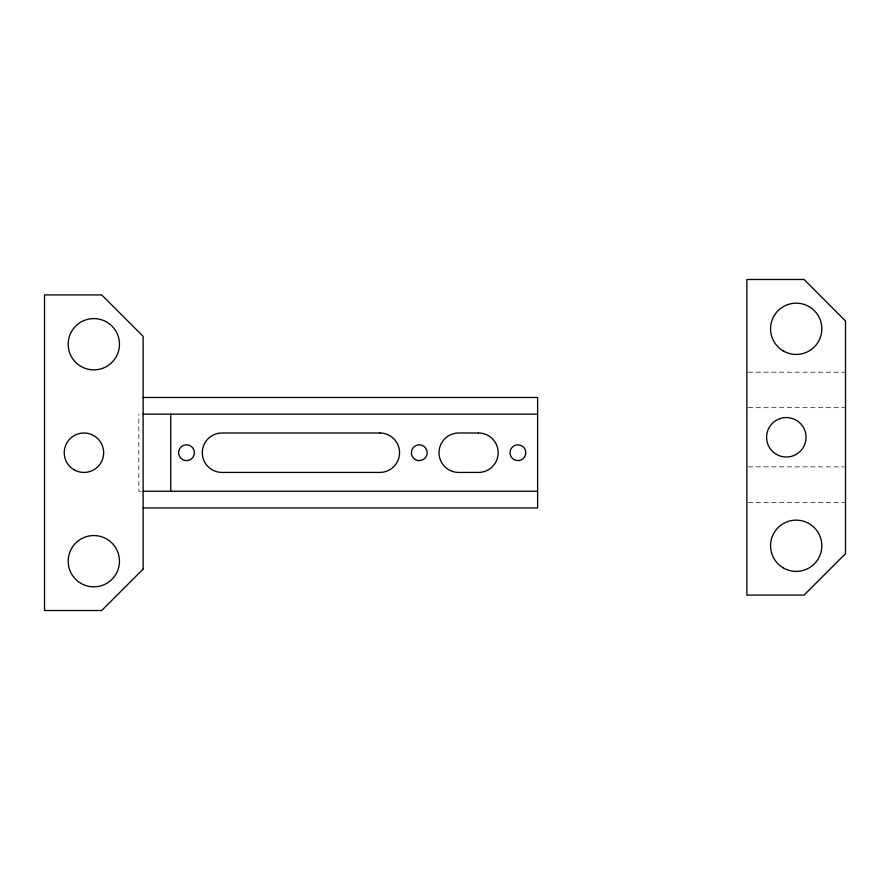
<?xml version="1.0" encoding="UTF-8"?>
<svg xmlns="http://www.w3.org/2000/svg" width="890" height="890" viewBox="0 0 890 890"><rect width="100%" height="100%" fill="white"/><g stroke="black" fill="none" stroke-linecap="round" stroke-linejoin="round"><path stroke-width="0.67" stroke-dasharray="4.45 3.34" d="M748.268 372.198L845.5 372.198M748.268 407.698L845.5 407.698M748.268 466.872L844.109 466.872M140.987 491.247L138.851 491.247L138.851 414.173M748.268 502.383L845.5 502.383"/><path stroke-width="1.33" d="M143.123 397.485L537.627 397.485L537.627 507.945L143.123 507.945M143.123 414.173L537.627 414.173M143.123 491.247L537.627 491.247M170.735 414.173L170.735 491.247M143.123 569.088L101.705 610.518L44.5 610.518L44.5 294.913L101.705 294.913L143.123 336.331L143.123 569.088M845.5 553.669L804.082 595.087L746.877 595.087L746.877 279.482L804.082 279.482L845.5 320.967L845.5 553.669M379.83 432.985L222.022 432.985A19.725 19.725 0 0 0 202.297 452.71A19.725 19.725 0 0 0 222.022 472.434L379.83 472.434A19.725 19.725 0 0 0 399.554 452.71A19.725 19.725 0 0 0 379.83 432.985M478.453 432.985L458.728 432.985A19.725 19.725 0 0 0 439.004 452.71A19.725 19.725 0 0 0 458.728 472.434L478.453 472.434A19.725 19.725 0 0 0 498.178 452.71A19.725 19.725 0 0 0 478.453 432.985M80.99 583.406A25.643 25.643 0 0 0 119.46 561.201A25.643 25.643 0 0 0 80.99 538.995A25.643 25.643 0 0 0 80.99 583.406M80.99 366.435A25.643 25.643 0 0 0 119.46 344.23A25.643 25.643 0 0 0 80.99 322.024A25.643 25.643 0 0 0 80.99 366.435M513.953 459.551A7.888 7.888 0 0 0 525.79 452.71A7.888 7.888 0 0 0 513.953 445.879A7.888 7.888 0 0 0 513.953 459.551M415.33 459.551A7.888 7.888 0 0 0 427.167 452.71A7.888 7.888 0 0 0 415.33 445.879A7.888 7.888 0 0 0 415.33 459.551M182.572 459.551A7.888 7.888 0 0 0 194.409 452.71A7.888 7.888 0 0 0 182.572 445.879A7.888 7.888 0 0 0 182.572 459.551M783.367 351.005A25.643 25.643 0 0 0 821.826 328.799A25.643 25.643 0 0 0 783.367 306.594A25.643 25.643 0 0 0 783.367 351.005M776.458 454.367A19.725 19.725 0 0 0 806.051 437.29A19.725 19.725 0 0 0 776.458 420.202A19.725 19.725 0 0 0 776.458 454.367M783.367 567.976A25.643 25.643 0 0 0 821.826 545.77A25.643 25.643 0 0 0 783.367 523.565A25.643 25.643 0 0 0 783.367 567.976M74.093 469.798A19.725 19.725 0 0 0 103.674 452.71A19.725 19.725 0 0 0 74.093 435.633A19.725 19.725 0 0 0 74.093 469.798"/></g></svg>
